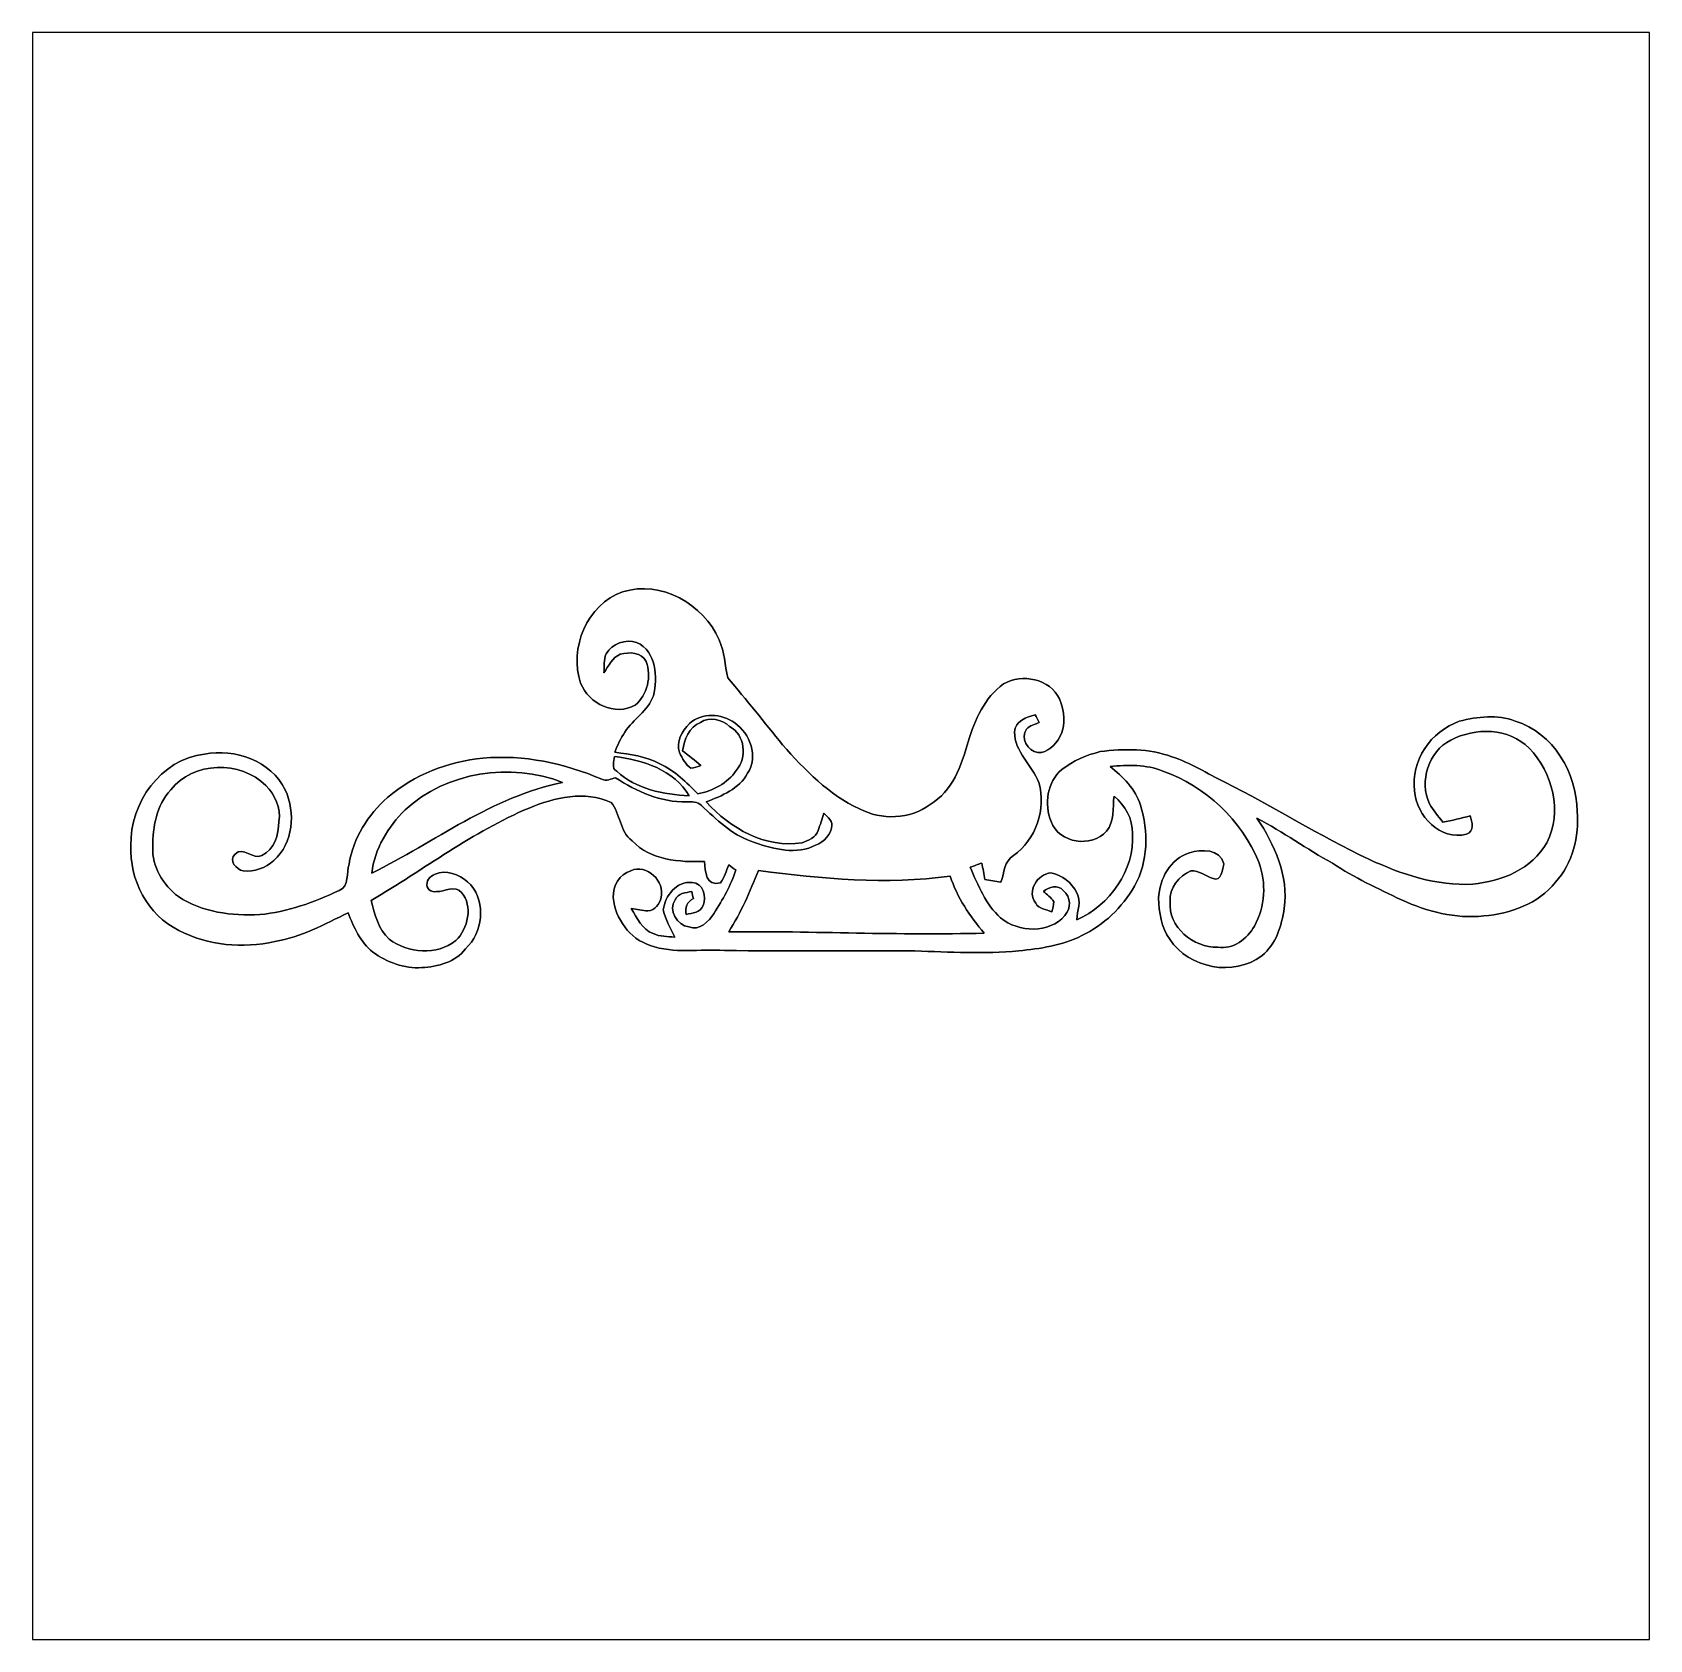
# Model space of a CAD drawing. Header units: centimetres. Extents: x -16.8 to 16.8, y -16.7 to 16.7.
import ezdxf

# ---------------------------------------------------------------- set-up
doc = ezdxf.new("R2010")
doc.units = ezdxf.units.CM
doc.header["$MEASUREMENT"] = 0
doc.layers.add('Layer 1', color=7, linetype='Continuous')

msp = doc.modelspace()

# ---------------------------------------------------------------- linework, layer by layer
at = {"layer": 'Layer 1', "color": 7}
for points, knots in [([(-16.77458, 16.66875), (-16.77458, 16.66875), (16.77458, 16.66875), (16.77458, 16.66875), (16.77458, 16.66875), (16.77458, 16.66875), (16.77458, -16.66875), (16.77458, -16.66875), (16.77458, -16.66875), (16.77458, -16.66875), (-16.77458, -16.66875), (-16.77458, -16.66875), (-16.77458, -16.66875), (-16.77458, -16.66875), (-16.77458, 16.66875), (-16.77458, 16.66875), (-16.77458, 16.66875), (-16.77458, 16.66875), (-16.77458, 16.66875), (-16.77458, 16.66875)], [0, 0, 0, 0, 0.16666667, 0.16666667, 0.16666667, 0.16666667, 0.33333333, 0.33333333, 0.33333333, 0.33333333, 0.5, 0.5, 0.5, 0.5, 0.66666667, 0.66666667, 0.66666667, 0.66666667, 1, 1, 1, 1]), ([(-4.53108, 5.06271), (-5.26627, 4.80836), (-5.64691, 3.88973), (-5.40103, 3.17006), (-5.40103, 3.17006), (-5.23134, 2.74391), (-4.68877, 2.47544), (-4.26826, 2.71604), (-4.26826, 2.71604), (-4.01532, 2.92947), (-3.92818, 3.30764), (-4.03825, 3.61738), (-4.03825, 3.61738), (-4.13209, 3.8167), (-4.39632, 3.82164), (-4.58011, 3.76872), (-4.58011, 3.76872), (-4.75051, 3.7024), (-4.81789, 3.51966), (-4.91949, 3.38279), (-4.91949, 3.38279), (-4.90749, 3.51437), (-4.92619, 3.65619), (-4.87221, 3.77966), (-4.87221, 3.77966), (-4.74663, 3.98709), (-4.47005, 4.09116), (-4.23898, 4.01638), (-4.23898, 4.01638), (-3.82199, 3.82517), (-3.80259, 3.29071), (-3.89255, 2.90583), (-3.89255, 2.90583), (-4.00473, 2.59574), (-4.30601, 2.42182), (-4.48486, 2.15688), (-4.48486, 2.15688), (-4.56636, 2.02424), (-4.64009, 1.88489), (-4.68948, 1.73673), (-4.68948, 1.73673), (-4.37198, 1.69192), (-4.04424, 1.65418), (-3.75708, 1.50001), (-3.75708, 1.50001), (-3.45369, 1.35079), (-3.20322, 1.11725), (-2.97215, 0.87418), (-2.97215, 0.87418), (-2.65818, 0.93133), (-2.35691, 1.09432), (-2.17135, 1.35961), (-2.17135, 1.35961), (-1.93781, 1.62348), (-1.99073, 2.1022), (-2.31281, 2.27224), (-2.31281, 2.27224), (-2.47438, 2.42147), (-2.72486, 2.48109), (-2.91747, 2.3562), (-2.91747, 2.3562), (-3.15172, 2.25672), (-3.25191, 2.00237), (-3.28613, 1.76601), (-3.28613, 1.76601), (-3.15771, 1.66829), (-3.02895, 1.56951), (-2.90971, 1.46015), (-2.90971, 1.46015), (-2.97639, 1.43898), (-3.04236, 1.41111), (-3.11256, 1.40511), (-3.11256, 1.40511), (-3.22404, 1.48414), (-3.29389, 1.61149), (-3.35033, 1.73179), (-3.35033, 1.73179), (-3.43006, 1.95404), (-3.29741, 2.1784), (-3.14254, 2.33116), (-3.14254, 2.33116), (-2.88996, 2.56716), (-2.47297, 2.54564), (-2.20521, 2.34491), (-2.20521, 2.34491), (-1.88701, 2.12831), (-1.70921, 1.64218), (-1.93851, 1.30246), (-1.93851, 1.30246), (-2.1082, 0.97649), (-2.47297, 0.83503), (-2.79435, 0.70661), (-2.79435, 0.70661), (-2.30505, 0.15875), (-1.56457, -0.26035), (-0.80857, -0.14217), (-0.80857, -0.14217), (-0.67663, -0.09666), (-0.52246, -0.02893), (-0.47343, 0.11359), (-0.47343, 0.11359), (-0.43215, 0.23283), (-0.39546, 0.35243), (-0.35384, 0.47131), (-0.35384, 0.47131), (-0.27376, 0.38594), (-0.15311, 0.30727), (-0.19861, 0.16369), (-0.19861, 0.16369), (-0.23848, -0.03528), (-0.41487, -0.15134), (-0.59161, -0.22049), (-0.59161, -0.22049), (-1.00789, -0.39617), (-1.46473, -0.24941), (-1.86761, -0.10971), (-1.86761, -0.10971), (-2.27506, 0.03422), (-2.5841, 0.34678), (-2.89525, 0.63218), (-2.89525, 0.63218), (-2.97356, 0.72461), (-3.0988, 0.70309), (-3.20499, 0.70697), (-3.20499, 0.70697), (-3.73627, 0.69921), (-4.24109, 0.9204), (-4.67678, 1.20826), (-4.67678, 1.20826), (-4.76885, 1.18674), (-4.86692, 1.12748), (-4.96076, 1.17651), (-4.96076, 1.17651), (-5.7337, 1.50848), (-6.58495, 1.69157), (-7.42774, 1.61396), (-7.42774, 1.61396), (-8.14881, 1.54869), (-8.85296, 1.26859), (-9.40611, 0.79904), (-9.40611, 0.79904), (-9.80652, 0.43886), (-10.12331, -0.04339), (-10.20445, -0.58279), (-10.20445, -0.58279), (-10.26689, -0.75988), (-10.19422, -1.04175), (-10.40871, -1.12783), (-10.40871, -1.12783), (-10.92729, -1.37795), (-11.48256, -1.57339), (-12.0583, -1.63019), (-12.0583, -1.63019), (-12.63544, -1.66017), (-13.2528, -1.58397), (-13.74493, -1.25801), (-13.74493, -1.25801), (-14.05714, -1.01706), (-14.30302, -0.63641), (-14.27374, -0.22931), (-14.27374, -0.22931), (-14.28256, 0.18979), (-14.19507, 0.63959), (-13.90509, 0.95885), (-13.90509, 0.95885), (-13.44013, 1.54834), (-12.45588, 1.56633), (-11.93236, 1.05022), (-11.93236, 1.05022), (-11.74291, 0.85407), (-11.61168, 0.57961), (-11.66142, 0.30092), (-11.66142, 0.30092), (-11.66319, 0.03422), (-11.7542, -0.28293), (-12.01173, -0.40781), (-12.01173, -0.40781), (-12.19976, -0.50729), (-12.39943, -0.19332), (-12.56947, -0.37641), (-12.56947, -0.37641), (-12.71729, -0.50765), (-12.5416, -0.69568), (-12.39943, -0.72284), (-12.39943, -0.72284), (-12.16766, -0.74648), (-11.93906, -0.66534), (-11.76761, -0.50906), (-11.76761, -0.50906), (-11.35768, -0.14852), (-11.31323, 0.48295), (-11.52878, 0.9585), (-11.52878, 0.9585), (-11.82617, 1.56069), (-12.56983, 1.82633), (-13.20588, 1.69545), (-13.20588, 1.69545), (-14.11146, 1.59385), (-14.75317, 0.68298), (-14.72953, -0.19438), (-14.72953, -0.19438), (-14.76587, -0.90558), (-14.38451, -1.64077), (-13.73646, -1.95686), (-13.73646, -1.95686), (-13.12898, -2.27824), (-12.41002, -2.33468), (-11.74433, -2.18969), (-11.74433, -2.18969), (-11.2014, -2.09726), (-10.71139, -1.83092), (-10.22244, -1.59138), (-10.22244, -1.59138), (-10.11484, -1.89512), (-9.96562, -2.20098), (-9.71127, -2.40877), (-9.71127, -2.40877), (-9.4174, -2.61338), (-9.06145, -2.75731), (-8.69703, -2.72874), (-8.69703, -2.72874), (-8.3633, -2.71427), (-7.99818, -2.61938), (-7.78757, -2.33751), (-7.78757, -2.33751), (-7.42844, -2.00025), (-7.36071, -1.39806), (-7.67856, -1.01106), (-7.67856, -1.01106), (-7.84684, -0.84067), (-8.09202, -0.71826), (-8.33684, -0.76094), (-8.33684, -0.76094), (-8.4395, -0.79763), (-8.57462, -0.84808), (-8.58732, -0.97402), (-8.58732, -0.97402), (-8.62224, -1.08726), (-8.49207, -1.17793), (-8.38941, -1.15323), (-8.38941, -1.15323), (-8.2229, -1.15535), (-8.00488, -1.01812), (-7.87259, -1.16981), (-7.87259, -1.16981), (-7.62847, -1.45732), (-7.73712, -1.92193), (-7.98971, -2.17029), (-7.98971, -2.17029), (-8.38412, -2.47932), (-8.98349, -2.43875), (-9.37225, -2.1403), (-9.37225, -2.1403), (-9.59944, -1.93534), (-9.67705, -1.62137), (-9.74372, -1.33456), (-9.74372, -1.33456), (-8.65223, -0.69779), (-7.64187, 0.08961), (-6.46959, 0.57961), (-6.46959, 0.57961), (-5.94113, 0.79904), (-5.31495, 0.94686), (-4.77061, 0.69638), (-4.77061, 0.69638), (-4.57271, 0.46531), (-4.59634, 0.09349), (-4.33352, -0.10019), (-4.33352, -0.10019), (-3.94406, -0.50624), (-3.35492, -0.54469), (-2.82857, -0.52881), (-2.82857, -0.52881), (-2.81587, -0.73448), (-2.80353, -1.05551), (-2.49802, -0.97014), (-2.49802, -0.97014), (-2.41547, -0.86078), (-2.38584, -0.72319), (-2.32728, -0.60113), (-2.32728, -0.60113), (-2.28, -0.635), (-2.23273, -0.66957), (-2.18475, -0.70414), (-2.18475, -0.70414), (-2.28318, -1.02588), (-2.45216, -1.3208), (-2.63419, -1.60161), (-2.63419, -1.60161), (-2.74355, -1.77377), (-2.93194, -1.97062), (-3.15842, -1.88666), (-3.15842, -1.88666), (-3.39549, -1.85279), (-3.58846, -1.53811), (-3.44205, -1.32115), (-3.44205, -1.32115), (-3.38279, -1.18921), (-3.21663, -1.1751), (-3.09457, -1.15288), (-3.09457, -1.15288), (-3.08434, -1.20015), (-3.07305, -1.24848), (-3.06211, -1.29646), (-3.06211, -1.29646), (-3.19617, -1.35996), (-3.23709, -1.48978), (-3.21098, -1.62948), (-3.21098, -1.62948), (-3.08716, -1.59597), (-2.90936, -1.58785), (-2.85997, -1.44251), (-2.85997, -1.44251), (-2.78871, -1.26506), (-2.85926, -0.96979), (-3.0861, -0.96591), (-3.0861, -0.96591), (-3.41454, -0.92745), (-3.64984, -1.24037), (-3.68618, -1.53423), (-3.68618, -1.53423), (-3.63855, -1.73355), (-3.53766, -1.91347), (-3.44981, -2.09762), (-3.44981, -2.09762), (-3.6008, -2.08421), (-3.75708, -2.08915), (-3.89714, -2.02494), (-3.89714, -2.02494), (-4.12291, -1.93499), (-4.23968, -1.70533), (-4.3494, -1.50319), (-4.3494, -1.50319), (-4.2351, -1.51871), (-4.12291, -1.55187), (-4.00685, -1.55328), (-4.00685, -1.55328), (-3.86186, -1.54587), (-3.76026, -1.40935), (-3.7338, -1.276), (-3.7338, -1.276), (-3.63961, -0.94192), (-4.03013, -0.57044), (-4.35786, -0.72037), (-4.35786, -0.72037), (-4.60058, -0.78952), (-4.73498, -1.03752), (-4.72546, -1.2767), (-4.72546, -1.2767), (-4.68101, -1.71379), (-4.38856, -2.1336), (-3.95958, -2.26801), (-3.95958, -2.26801), (-3.46216, -2.45145), (-2.93229, -2.33751), (-2.41688, -2.37208), (-2.41688, -2.37208), (-1.09996, -2.39713), (0.21766, -2.36961), (1.53494, -2.38407), (1.53494, -2.38407), (2.25178, -2.40242), (2.97109, -2.45533), (3.68688, -2.3809), (3.68688, -2.3809), (4.13244, -2.33574), (4.58999, -2.27542), (4.99286, -2.06587), (4.99286, -2.06587), (5.45253, -1.84997), (5.83459, -1.48061), (6.08647, -1.04211), (6.08647, -1.04211), (6.37611, -0.53305), (6.38246, 0.09384), (6.21065, 0.6417), (6.21065, 0.6417), (6.10835, 0.97437), (5.84659, 1.22661), (5.58447, 1.44074), (5.58447, 1.44074), (5.9496, 1.4799), (6.32848, 1.48484), (6.67561, 1.34761), (6.67561, 1.34761), (7.56356, 1.0354), (8.31286, 0.33126), (8.66669, -0.54293), (8.66669, -0.54293), (8.82897, -0.96802), (8.7951, -1.47144), (8.57673, -1.87078), (8.57673, -1.87078), (8.42292, -2.12937), (8.13611, -2.36432), (7.81579, -2.3047), (7.81579, -2.3047), (7.30956, -2.31916), (6.78145, -1.88983), (6.82801, -1.35925), (6.82801, -1.35925), (6.80297, -1.07421), (7.00828, -0.83361), (7.25523, -0.72214), (7.25523, -0.72214), (7.42915, -0.71473), (7.56426, -0.82515), (7.71772, -0.8823), (7.71772, -0.8823), (7.88423, -0.95814), (7.92727, -0.67381), (7.94138, -0.57468), (7.94138, -0.57468), (7.86624, -0.26599), (7.47324, -0.2727), (7.22736, -0.34854), (7.22736, -0.34854), (6.82378, -0.47308), (6.61, -0.89006), (6.58812, -1.28693), (6.58812, -1.28693), (6.59871, -1.5815), (6.63751, -1.8983), (6.8199, -2.14101), (6.8199, -2.14101), (7.21572, -2.74708), (8.14917, -2.92735), (8.72772, -2.4832), (8.72772, -2.4832), (9.02652, -2.25037), (9.13941, -1.85949), (9.19445, -1.50107), (9.19445, -1.50107), (9.29358, -0.82691), (8.99125, -0.17815), (8.62824, 0.37006), (8.62824, 0.37006), (9.16622, 0.08573), (9.66294, -0.27234), (10.19669, -0.56586), (10.19669, -0.56586), (10.64754, -0.86289), (11.13755, -1.09044), (11.62367, -1.32327), (11.62367, -1.32327), (12.15637, -1.56774), (12.74727, -1.72332), (13.33712, -1.65629), (13.33712, -1.65629), (13.89133, -1.61255), (14.46495, -1.4037), (14.82196, -0.95885), (14.82196, -0.95885), (15.17756, -0.56303), (15.31691, -0.00953), (15.26963, 0.51294), (15.26963, 0.51294), (15.26046, 1.30986), (14.7768, 2.14418), (13.98693, 2.3816), (13.98693, 2.3816), (13.6144, 2.52624), (13.20306, 2.47721), (12.82629, 2.37913), (12.82629, 2.37913), (12.24209, 2.17629), (11.80853, 1.5621), (11.89919, 0.93451), (11.89919, 0.93451), (11.93765, 0.42051), (12.43118, -0.10936), (12.97764, 0.03951), (12.97764, 0.03951), (13.1445, 0.0949), (13.09052, 0.29139), (13.05242, 0.41628), (13.05242, 0.41628), (12.86192, 0.37394), (12.67566, 0.31538), (12.48269, 0.28681), (12.48269, 0.28681), (12.3892, 0.41275), (12.28619, 0.5334), (12.20541, 0.6671), (12.20541, 0.6671), (11.99339, 1.13418), (12.18318, 1.75436), (12.6492, 1.98755), (12.6492, 1.98755), (13.15579, 2.25425), (13.85641, 2.24755), (14.27409, 1.82069), (14.27409, 1.82069), (14.75846, 1.31798), (14.97647, 0.50059), (14.64134, -0.13935), (14.64134, -0.13935), (14.33442, -0.68615), (13.70224, -0.94227), (13.10428, -0.99766), (13.10428, -0.99766), (12.35075, -1.04563), (11.62403, -0.78705), (10.9474, -0.48295), (10.9474, -0.48295), (9.9254, -0.00035), (8.97467, 0.61666), (7.96149, 1.11584), (7.96149, 1.11584), (7.59742, 1.29646), (7.25064, 1.51624), (6.86223, 1.64324), (6.86223, 1.64324), (6.3881, 1.81786), (5.87057, 1.81328), (5.37598, 1.74978), (5.37598, 1.74978), (5.09235, 1.67922), (4.81401, 1.55998), (4.58399, 1.37795), (4.58399, 1.37795), (4.27249, 1.12818), (4.21181, 0.65581), (4.35963, 0.30057), (4.35963, 0.30057), (4.51803, -0.15522), (5.19783, -0.24871), (5.51004, 0.09807), (5.51004, 0.09807), (5.67584, 0.30163), (5.63351, 0.58526), (5.66349, 0.82691), (5.66349, 0.82691), (5.89456, 0.63782), (6.05049, 0.35631), (6.04908, 0.05221), (6.04908, 0.05221), (6.08894, -0.71191), (5.57883, -1.43651), (4.88915, -1.73602), (4.88915, -1.73602), (4.89797, -1.55152), (4.99745, -1.35184), (4.88915, -1.1811), (4.88915, -1.1811), (4.79601, -0.96591), (4.58152, -0.8061), (4.35328, -0.76659), (4.35328, -0.76659), (4.0707, -0.78458), (3.84881, -1.15147), (4.03825, -1.39453), (4.03825, -1.39453), (4.09716, -1.52329), (4.26685, -1.51659), (4.37233, -1.57515), (4.37233, -1.57515), (4.38926, -1.50424), (4.41219, -1.43475), (4.41713, -1.36208), (4.41713, -1.36208), (4.36139, -1.27459), (4.27179, -1.21744), (4.19735, -1.14829), (4.19735, -1.14829), (4.31377, -1.05481), (4.50885, -0.99483), (4.61363, -1.1363), (4.61363, -1.1363), (4.77555, -1.26083), (4.76956, -1.50178), (4.64644, -1.64853), (4.64644, -1.64853), (4.31835, -2.02741), (3.68194, -2.00519), (3.31152, -1.69721), (3.31152, -1.69721), (2.99932, -1.42028), (2.84409, -1.02306), (2.68041, -0.64982), (2.68041, -0.64982), (2.75908, -0.61877), (2.8388, -0.58984), (2.91924, -0.56268), (2.91924, -0.56268), (2.94499, -0.67522), (2.96369, -0.78916), (2.98415, -0.90276), (2.98415, -0.90276), (3.09562, -0.92357), (3.20216, -0.93557), (3.31682, -0.95462), (3.31682, -0.95462), (3.39302, -0.76729), (3.3782, -0.51717), (3.58069, -0.40781), (3.58069, -0.40781), (4.04072, -0.06914), (4.2605, 0.55492), (4.10527, 1.10772), (4.10527, 1.10772), (3.95958, 1.4665), (3.59869, 1.7466), (3.59939, 2.159), (3.59939, 2.159), (3.60786, 2.38301), (3.85092, 2.46698), (4.03013, 2.51601), (4.03013, 2.51601), (4.05659, 2.46274), (4.08411, 2.40912), (4.11092, 2.3555), (4.11092, 2.3555), (4.03154, 2.30293), (3.90984, 2.30011), (3.84951, 2.21686), (3.84951, 2.21686), (3.70911, 2.04399), (3.87491, 1.7526), (4.08129, 1.73038), (4.08129, 1.73038), (4.28837, 1.7212), (4.44394, 1.89054), (4.54131, 2.05352), (4.54131, 2.05352), (4.67431, 2.29623), (4.63444, 2.59468), (4.53496, 2.84163), (4.53496, 2.84163), (4.33282, 3.26002), (3.76026, 3.37891), (3.37397, 3.15383), (3.37397, 3.15383), (2.97039, 2.87584), (2.78024, 2.40453), (2.63454, 1.95545), (2.63454, 1.95545), (2.50507, 1.46438), (2.30928, 0.92781), (1.84997, 0.65546), (1.84997, 0.65546), (1.43475, 0.34043), (0.83961, 0.32738), (0.38312, 0.56162), (0.38312, 0.56162), (-0.25647, 0.85478), (-0.75071, 1.37513), (-1.21391, 1.89018), (-1.21391, 1.89018), (-1.5875, 2.35832), (-1.9618, 2.82575), (-2.35091, 3.28048), (-2.35091, 3.28048), (-2.41088, 3.54224), (-2.41194, 3.82235), (-2.52871, 4.06894), (-2.52871, 4.06894), (-2.84833, 4.81224), (-3.73309, 5.31742), (-4.53108, 5.06271), (-4.53108, 5.06271), (-4.53108, 5.06271), (-4.53108, 5.06271), (-4.53108, 5.06271)], [0, 0, 0, 0, 0.00598802, 0.00598802, 0.00598802, 0.00598802, 0.01197605, 0.01197605, 0.01197605, 0.01197605, 0.01796407, 0.01796407, 0.01796407, 0.01796407, 0.0239521, 0.0239521, 0.0239521, 0.0239521, 0.02994012, 0.02994012, 0.02994012, 0.02994012, 0.03592814, 0.03592814, 0.03592814, 0.03592814, 0.04191617, 0.04191617, 0.04191617, 0.04191617, 0.04790419, 0.04790419, 0.04790419, 0.04790419, 0.05389222, 0.05389222, 0.05389222, 0.05389222, 0.05988024, 0.05988024, 0.05988024, 0.05988024, 0.06586826, 0.06586826, 0.06586826, 0.06586826, 0.07185629, 0.07185629, 0.07185629, 0.07185629, 0.07784431, 0.07784431, 0.07784431, 0.07784431, 0.08383234, 0.08383234, 0.08383234, 0.08383234, 0.08982036, 0.08982036, 0.08982036, 0.08982036, 0.09580838, 0.09580838, 0.09580838, 0.09580838, 0.10179641, 0.10179641, 0.10179641, 0.10179641, 0.10778443, 0.10778443, 0.10778443, 0.10778443, 0.11377246, 0.11377246, 0.11377246, 0.11377246, 0.11976048, 0.11976048, 0.11976048, 0.11976048, 0.1257485, 0.1257485, 0.1257485, 0.1257485, 0.13173653, 0.13173653, 0.13173653, 0.13173653, 0.13772455, 0.13772455, 0.13772455, 0.13772455, 0.14371257, 0.14371257, 0.14371257, 0.14371257, 0.1497006, 0.1497006, 0.1497006, 0.1497006, 0.15568862, 0.15568862, 0.15568862, 0.15568862, 0.16167665, 0.16167665, 0.16167665, 0.16167665, 0.16766467, 0.16766467, 0.16766467, 0.16766467, 0.17365269, 0.17365269, 0.17365269, 0.17365269, 0.17964072, 0.17964072, 0.17964072, 0.17964072, 0.18562874, 0.18562874, 0.18562874, 0.18562874, 0.19161677, 0.19161677, 0.19161677, 0.19161677, 0.19760479, 0.19760479, 0.19760479, 0.19760479, 0.20359281, 0.20359281, 0.20359281, 0.20359281, 0.20958084, 0.20958084, 0.20958084, 0.20958084, 0.21556886, 0.21556886, 0.21556886, 0.21556886, 0.22155689, 0.22155689, 0.22155689, 0.22155689, 0.22754491, 0.22754491, 0.22754491, 0.22754491, 0.23353293, 0.23353293, 0.23353293, 0.23353293, 0.23952096, 0.23952096, 0.23952096, 0.23952096, 0.24550898, 0.24550898, 0.24550898, 0.24550898, 0.25149701, 0.25149701, 0.25149701, 0.25149701, 0.25748503, 0.25748503, 0.25748503, 0.25748503, 0.26347305, 0.26347305, 0.26347305, 0.26347305, 0.26946108, 0.26946108, 0.26946108, 0.26946108, 0.2754491, 0.2754491, 0.2754491, 0.2754491, 0.28143713, 0.28143713, 0.28143713, 0.28143713, 0.28742515, 0.28742515, 0.28742515, 0.28742515, 0.29341317, 0.29341317, 0.29341317, 0.29341317, 0.2994012, 0.2994012, 0.2994012, 0.2994012, 0.30538922, 0.30538922, 0.30538922, 0.30538922, 0.31137725, 0.31137725, 0.31137725, 0.31137725, 0.31736527, 0.31736527, 0.31736527, 0.31736527, 0.32335329, 0.32335329, 0.32335329, 0.32335329, 0.32934132, 0.32934132, 0.32934132, 0.32934132, 0.33532934, 0.33532934, 0.33532934, 0.33532934, 0.34131737, 0.34131737, 0.34131737, 0.34131737, 0.34730539, 0.34730539, 0.34730539, 0.34730539, 0.35329341, 0.35329341, 0.35329341, 0.35329341, 0.35928144, 0.35928144, 0.35928144, 0.35928144, 0.36526946, 0.36526946, 0.36526946, 0.36526946, 0.37125749, 0.37125749, 0.37125749, 0.37125749, 0.37724551, 0.37724551, 0.37724551, 0.37724551, 0.38323353, 0.38323353, 0.38323353, 0.38323353, 0.38922156, 0.38922156, 0.38922156, 0.38922156, 0.39520958, 0.39520958, 0.39520958, 0.39520958, 0.4011976, 0.4011976, 0.4011976, 0.4011976, 0.40718563, 0.40718563, 0.40718563, 0.40718563, 0.41317365, 0.41317365, 0.41317365, 0.41317365, 0.41916168, 0.41916168, 0.41916168, 0.41916168, 0.4251497, 0.4251497, 0.4251497, 0.4251497, 0.43113772, 0.43113772, 0.43113772, 0.43113772, 0.43712575, 0.43712575, 0.43712575, 0.43712575, 0.44311377, 0.44311377, 0.44311377, 0.44311377, 0.4491018, 0.4491018, 0.4491018, 0.4491018, 0.45508982, 0.45508982, 0.45508982, 0.45508982, 0.46107784, 0.46107784, 0.46107784, 0.46107784, 0.46706587, 0.46706587, 0.46706587, 0.46706587, 0.47305389, 0.47305389, 0.47305389, 0.47305389, 0.47904192, 0.47904192, 0.47904192, 0.47904192, 0.48502994, 0.48502994, 0.48502994, 0.48502994, 0.49101796, 0.49101796, 0.49101796, 0.49101796, 0.49700599, 0.49700599, 0.49700599, 0.49700599, 0.50299401, 0.50299401, 0.50299401, 0.50299401, 0.50898204, 0.50898204, 0.50898204, 0.50898204, 0.51497006, 0.51497006, 0.51497006, 0.51497006, 0.52095808, 0.52095808, 0.52095808, 0.52095808, 0.52694611, 0.52694611, 0.52694611, 0.52694611, 0.53293413, 0.53293413, 0.53293413, 0.53293413, 0.53892216, 0.53892216, 0.53892216, 0.53892216, 0.54491018, 0.54491018, 0.54491018, 0.54491018, 0.5508982, 0.5508982, 0.5508982, 0.5508982, 0.55688623, 0.55688623, 0.55688623, 0.55688623, 0.56287425, 0.56287425, 0.56287425, 0.56287425, 0.56886228, 0.56886228, 0.56886228, 0.56886228, 0.5748503, 0.5748503, 0.5748503, 0.5748503, 0.58083832, 0.58083832, 0.58083832, 0.58083832, 0.58682635, 0.58682635, 0.58682635, 0.58682635, 0.59281437, 0.59281437, 0.59281437, 0.59281437, 0.5988024, 0.5988024, 0.5988024, 0.5988024, 0.60479042, 0.60479042, 0.60479042, 0.60479042, 0.61077844, 0.61077844, 0.61077844, 0.61077844, 0.61676647, 0.61676647, 0.61676647, 0.61676647, 0.62275449, 0.62275449, 0.62275449, 0.62275449, 0.62874251, 0.62874251, 0.62874251, 0.62874251, 0.63473054, 0.63473054, 0.63473054, 0.63473054, 0.64071856, 0.64071856, 0.64071856, 0.64071856, 0.64670659, 0.64670659, 0.64670659, 0.64670659, 0.65269461, 0.65269461, 0.65269461, 0.65269461, 0.65868263, 0.65868263, 0.65868263, 0.65868263, 0.66467066, 0.66467066, 0.66467066, 0.66467066, 0.67065868, 0.67065868, 0.67065868, 0.67065868, 0.67664671, 0.67664671, 0.67664671, 0.67664671, 0.68263473, 0.68263473, 0.68263473, 0.68263473, 0.68862275, 0.68862275, 0.68862275, 0.68862275, 0.69461078, 0.69461078, 0.69461078, 0.69461078, 0.7005988, 0.7005988, 0.7005988, 0.7005988, 0.70658683, 0.70658683, 0.70658683, 0.70658683, 0.71257485, 0.71257485, 0.71257485, 0.71257485, 0.71856287, 0.71856287, 0.71856287, 0.71856287, 0.7245509, 0.7245509, 0.7245509, 0.7245509, 0.73053892, 0.73053892, 0.73053892, 0.73053892, 0.73652695, 0.73652695, 0.73652695, 0.73652695, 0.74251497, 0.74251497, 0.74251497, 0.74251497, 0.74850299, 0.74850299, 0.74850299, 0.74850299, 0.75449102, 0.75449102, 0.75449102, 0.75449102, 0.76047904, 0.76047904, 0.76047904, 0.76047904, 0.76646707, 0.76646707, 0.76646707, 0.76646707, 0.77245509, 0.77245509, 0.77245509, 0.77245509, 0.77844311, 0.77844311, 0.77844311, 0.77844311, 0.78443114, 0.78443114, 0.78443114, 0.78443114, 0.79041916, 0.79041916, 0.79041916, 0.79041916, 0.79640719, 0.79640719, 0.79640719, 0.79640719, 0.80239521, 0.80239521, 0.80239521, 0.80239521, 0.80838323, 0.80838323, 0.80838323, 0.80838323, 0.81437126, 0.81437126, 0.81437126, 0.81437126, 0.82035928, 0.82035928, 0.82035928, 0.82035928, 0.82634731, 0.82634731, 0.82634731, 0.82634731, 0.83233533, 0.83233533, 0.83233533, 0.83233533, 0.83832335, 0.83832335, 0.83832335, 0.83832335, 0.84431138, 0.84431138, 0.84431138, 0.84431138, 0.8502994, 0.8502994, 0.8502994, 0.8502994, 0.85628743, 0.85628743, 0.85628743, 0.85628743, 0.86227545, 0.86227545, 0.86227545, 0.86227545, 0.86826347, 0.86826347, 0.86826347, 0.86826347, 0.8742515, 0.8742515, 0.8742515, 0.8742515, 0.88023952, 0.88023952, 0.88023952, 0.88023952, 0.88622754, 0.88622754, 0.88622754, 0.88622754, 0.89221557, 0.89221557, 0.89221557, 0.89221557, 0.89820359, 0.89820359, 0.89820359, 0.89820359, 0.90419162, 0.90419162, 0.90419162, 0.90419162, 0.91017964, 0.91017964, 0.91017964, 0.91017964, 0.91616766, 0.91616766, 0.91616766, 0.91616766, 0.92215569, 0.92215569, 0.92215569, 0.92215569, 0.92814371, 0.92814371, 0.92814371, 0.92814371, 0.93413174, 0.93413174, 0.93413174, 0.93413174, 0.94011976, 0.94011976, 0.94011976, 0.94011976, 0.94610778, 0.94610778, 0.94610778, 0.94610778, 0.95209581, 0.95209581, 0.95209581, 0.95209581, 0.95808383, 0.95808383, 0.95808383, 0.95808383, 0.96407186, 0.96407186, 0.96407186, 0.96407186, 0.97005988, 0.97005988, 0.97005988, 0.97005988, 0.9760479, 0.9760479, 0.9760479, 0.9760479, 0.98203593, 0.98203593, 0.98203593, 0.98203593, 0.98802395, 0.98802395, 0.98802395, 0.98802395, 1, 1, 1, 1]), ([(-9.0424, 0.54046), (-8.18162, 1.33703), (-6.85729, 1.53), (-5.77533, 1.1116), (-5.77533, 1.1116), (-7.23618, 0.81774), (-8.42398, -0.12206), (-9.73243, -0.76941), (-9.73243, -0.76941), (-9.67811, -0.26599), (-9.39306, 0.18838), (-9.0424, 0.54046)], [0, 0, 0, 0, 0.25, 0.25, 0.25, 0.25, 0.5, 0.5, 0.5, 0.5, 1, 1, 1, 1]), ([(-4.70041, 1.64641), (-4.69829, 1.5434), (-4.77555, 1.4037), (-4.65138, 1.3462), (-4.65138, 1.3462), (-4.24815, 0.96696), (-3.683, 0.86748), (-3.15172, 0.83044), (-3.15172, 0.83044), (-3.46287, 1.37195), (-4.11409, 1.58397), (-4.70041, 1.64641)], [0, 0, 0, 0, 0.25, 0.25, 0.25, 0.25, 0.5, 0.5, 0.5, 0.5, 1, 1, 1, 1]), ([(-1.71133, -0.7172), (-0.39405, -0.88371), (0.94262, -1.01706), (2.26554, -0.83114), (2.26554, -0.83114), (2.40489, -1.27635), (2.673, -1.66299), (2.97286, -2.01471), (2.97286, -2.01471), (1.20544, -2.06622), (-0.56162, -1.9685), (-2.32939, -1.9872), (-2.32939, -1.9872), (-2.07433, -1.58856), (-1.88913, -1.15394), (-1.71133, -0.7172)], [0, 0, 0, 0, 0.2, 0.2, 0.2, 0.2, 0.4, 0.4, 0.4, 0.4, 0.6, 0.6, 0.6, 0.6, 1, 1, 1, 1])]:
    msp.add_open_spline(points, degree=3, knots=knots, dxfattribs=at)
at = {"layer": 'Layer 1', "color": 250}
for points, knots in [([(-4.53108, 5.06271), (-3.73309, 5.31742), (-2.84833, 4.81224), (-2.52871, 4.06894), (-2.52871, 4.06894), (-2.41194, 3.82235), (-2.41088, 3.54224), (-2.35091, 3.28048), (-2.35091, 3.28048), (-1.9618, 2.82575), (-1.5875, 2.35832), (-1.21391, 1.89018), (-1.21391, 1.89018), (-0.75071, 1.37513), (-0.25647, 0.85478), (0.38312, 0.56162), (0.38312, 0.56162), (0.83961, 0.32738), (1.43475, 0.34043), (1.84997, 0.65546), (1.84997, 0.65546), (2.30928, 0.92781), (2.50507, 1.46438), (2.63454, 1.95545), (2.63454, 1.95545), (2.78024, 2.40453), (2.97039, 2.87584), (3.37397, 3.15383), (3.37397, 3.15383), (3.76026, 3.37891), (4.33282, 3.26002), (4.53496, 2.84163), (4.53496, 2.84163), (4.63444, 2.59468), (4.67431, 2.29623), (4.54131, 2.05352), (4.54131, 2.05352), (4.44394, 1.89054), (4.28837, 1.7212), (4.08129, 1.73038), (4.08129, 1.73038), (3.87491, 1.7526), (3.70911, 2.04399), (3.84951, 2.21686), (3.84951, 2.21686), (3.90984, 2.30011), (4.03154, 2.30293), (4.11092, 2.3555), (4.11092, 2.3555), (4.08411, 2.40912), (4.05659, 2.46274), (4.03013, 2.51601), (4.03013, 2.51601), (3.85092, 2.46698), (3.60786, 2.38301), (3.59939, 2.159), (3.59939, 2.159), (3.59869, 1.7466), (3.95958, 1.4665), (4.10527, 1.10772), (4.10527, 1.10772), (4.2605, 0.55492), (4.04072, -0.06914), (3.58069, -0.40781), (3.58069, -0.40781), (3.3782, -0.51717), (3.39302, -0.76729), (3.31682, -0.95462), (3.31682, -0.95462), (3.20216, -0.93557), (3.09562, -0.92357), (2.98415, -0.90276), (2.98415, -0.90276), (2.96369, -0.78916), (2.94499, -0.67522), (2.91924, -0.56268), (2.91924, -0.56268), (2.8388, -0.58984), (2.75908, -0.61877), (2.68041, -0.64982), (2.68041, -0.64982), (2.84409, -1.02306), (2.99932, -1.42028), (3.31152, -1.69721), (3.31152, -1.69721), (3.68194, -2.00519), (4.31835, -2.02741), (4.64644, -1.64853), (4.64644, -1.64853), (4.76956, -1.50178), (4.77555, -1.26083), (4.61363, -1.1363), (4.61363, -1.1363), (4.50885, -0.99483), (4.31377, -1.05481), (4.19735, -1.14829), (4.19735, -1.14829), (4.27179, -1.21744), (4.36139, -1.27459), (4.41713, -1.36208), (4.41713, -1.36208), (4.41219, -1.43475), (4.38926, -1.50424), (4.37233, -1.57515), (4.37233, -1.57515), (4.26685, -1.51659), (4.09716, -1.52329), (4.03825, -1.39453), (4.03825, -1.39453), (3.84881, -1.15147), (4.0707, -0.78458), (4.35328, -0.76659), (4.35328, -0.76659), (4.58152, -0.8061), (4.79601, -0.96591), (4.88915, -1.1811), (4.88915, -1.1811), (4.99745, -1.35184), (4.89797, -1.55152), (4.88915, -1.73602), (4.88915, -1.73602), (5.57883, -1.43651), (6.08894, -0.71191), (6.04908, 0.05221), (6.04908, 0.05221), (6.05049, 0.35631), (5.89456, 0.63782), (5.66349, 0.82691), (5.66349, 0.82691), (5.63351, 0.58526), (5.67584, 0.30163), (5.51004, 0.09807), (5.51004, 0.09807), (5.19783, -0.24871), (4.51803, -0.15522), (4.35963, 0.30057), (4.35963, 0.30057), (4.21181, 0.65581), (4.27249, 1.12818), (4.58399, 1.37795), (4.58399, 1.37795), (4.81401, 1.55998), (5.09235, 1.67922), (5.37598, 1.74978), (5.37598, 1.74978), (5.87057, 1.81328), (6.3881, 1.81786), (6.86223, 1.64324), (6.86223, 1.64324), (7.25064, 1.51624), (7.59742, 1.29646), (7.96149, 1.11584), (7.96149, 1.11584), (8.97467, 0.61666), (9.9254, -0.00035), (10.9474, -0.48295), (10.9474, -0.48295), (11.62403, -0.78705), (12.35075, -1.04563), (13.10428, -0.99766), (13.10428, -0.99766), (13.70224, -0.94227), (14.33442, -0.68615), (14.64134, -0.13935), (14.64134, -0.13935), (14.97647, 0.50059), (14.75846, 1.31798), (14.27409, 1.82069), (14.27409, 1.82069), (13.85641, 2.24755), (13.15579, 2.25425), (12.6492, 1.98755), (12.6492, 1.98755), (12.18318, 1.75436), (11.99339, 1.13418), (12.20541, 0.6671), (12.20541, 0.6671), (12.28619, 0.5334), (12.3892, 0.41275), (12.48269, 0.28681), (12.48269, 0.28681), (12.67566, 0.31538), (12.86192, 0.37394), (13.05242, 0.41628), (13.05242, 0.41628), (13.09052, 0.29139), (13.1445, 0.0949), (12.97764, 0.03951), (12.97764, 0.03951), (12.43118, -0.10936), (11.93765, 0.42051), (11.89919, 0.93451), (11.89919, 0.93451), (11.80853, 1.5621), (12.24209, 2.17629), (12.82629, 2.37913), (12.82629, 2.37913), (13.20306, 2.47721), (13.6144, 2.52624), (13.98693, 2.3816), (13.98693, 2.3816), (14.7768, 2.14418), (15.26046, 1.30986), (15.26963, 0.51294), (15.26963, 0.51294), (15.31691, -0.00953), (15.17756, -0.56303), (14.82196, -0.95885), (14.82196, -0.95885), (14.46495, -1.4037), (13.89133, -1.61255), (13.33712, -1.65629), (13.33712, -1.65629), (12.74727, -1.72332), (12.15637, -1.56774), (11.62367, -1.32327), (11.62367, -1.32327), (11.13755, -1.09044), (10.64754, -0.86289), (10.19669, -0.56586), (10.19669, -0.56586), (9.66294, -0.27234), (9.16622, 0.08573), (8.62824, 0.37006), (8.62824, 0.37006), (8.99125, -0.17815), (9.29358, -0.82691), (9.19445, -1.50107), (9.19445, -1.50107), (9.13941, -1.85949), (9.02652, -2.25037), (8.72772, -2.4832), (8.72772, -2.4832), (8.14917, -2.92735), (7.21572, -2.74708), (6.8199, -2.14101), (6.8199, -2.14101), (6.63751, -1.8983), (6.59871, -1.5815), (6.58812, -1.28693), (6.58812, -1.28693), (6.61, -0.89006), (6.82378, -0.47308), (7.22736, -0.34854), (7.22736, -0.34854), (7.47324, -0.2727), (7.86624, -0.26599), (7.94138, -0.57468), (7.94138, -0.57468), (7.92727, -0.67381), (7.88423, -0.95814), (7.71772, -0.8823), (7.71772, -0.8823), (7.56426, -0.82515), (7.42915, -0.71473), (7.25523, -0.72214), (7.25523, -0.72214), (7.00828, -0.83361), (6.80297, -1.07421), (6.82801, -1.35925), (6.82801, -1.35925), (6.78145, -1.88983), (7.30956, -2.31916), (7.81579, -2.3047), (7.81579, -2.3047), (8.13611, -2.36432), (8.42292, -2.12937), (8.57673, -1.87078), (8.57673, -1.87078), (8.7951, -1.47144), (8.82897, -0.96802), (8.66669, -0.54293), (8.66669, -0.54293), (8.31286, 0.33126), (7.56356, 1.0354), (6.67561, 1.34761), (6.67561, 1.34761), (6.32848, 1.48484), (5.9496, 1.4799), (5.58447, 1.44074), (5.58447, 1.44074), (5.84659, 1.22661), (6.10835, 0.97437), (6.21065, 0.6417), (6.21065, 0.6417), (6.38246, 0.09384), (6.37611, -0.53305), (6.08647, -1.04211), (6.08647, -1.04211), (5.83459, -1.48061), (5.45253, -1.84997), (4.99286, -2.06587), (4.99286, -2.06587), (4.58999, -2.27542), (4.13244, -2.33574), (3.68688, -2.3809), (3.68688, -2.3809), (2.97109, -2.45533), (2.25178, -2.40242), (1.53494, -2.38407), (1.53494, -2.38407), (0.21766, -2.36961), (-1.09996, -2.39713), (-2.41688, -2.37208), (-2.41688, -2.37208), (-2.93229, -2.33751), (-3.46216, -2.45145), (-3.95958, -2.26801), (-3.95958, -2.26801), (-4.38856, -2.1336), (-4.68101, -1.71379), (-4.72546, -1.2767), (-4.72546, -1.2767), (-4.73498, -1.03752), (-4.60058, -0.78952), (-4.35786, -0.72037), (-4.35786, -0.72037), (-4.03013, -0.57044), (-3.63961, -0.94192), (-3.7338, -1.276), (-3.7338, -1.276), (-3.76026, -1.40935), (-3.86186, -1.54587), (-4.00685, -1.55328), (-4.00685, -1.55328), (-4.12291, -1.55187), (-4.2351, -1.51871), (-4.3494, -1.50319), (-4.3494, -1.50319), (-4.23968, -1.70533), (-4.12291, -1.93499), (-3.89714, -2.02494), (-3.89714, -2.02494), (-3.75708, -2.08915), (-3.6008, -2.08421), (-3.44981, -2.09762), (-3.44981, -2.09762), (-3.53766, -1.91347), (-3.63855, -1.73355), (-3.68618, -1.53423), (-3.68618, -1.53423), (-3.64984, -1.24037), (-3.41454, -0.92745), (-3.0861, -0.96591), (-3.0861, -0.96591), (-2.85926, -0.96979), (-2.78871, -1.26506), (-2.85997, -1.44251), (-2.85997, -1.44251), (-2.90936, -1.58785), (-3.08716, -1.59597), (-3.21098, -1.62948), (-3.21098, -1.62948), (-3.23709, -1.48978), (-3.19617, -1.35996), (-3.06211, -1.29646), (-3.06211, -1.29646), (-3.07305, -1.24848), (-3.08434, -1.20015), (-3.09457, -1.15288), (-3.09457, -1.15288), (-3.21663, -1.1751), (-3.38279, -1.18921), (-3.44205, -1.32115), (-3.44205, -1.32115), (-3.58846, -1.53811), (-3.39549, -1.85279), (-3.15842, -1.88666), (-3.15842, -1.88666), (-2.93194, -1.97062), (-2.74355, -1.77377), (-2.63419, -1.60161), (-2.63419, -1.60161), (-2.45216, -1.3208), (-2.28318, -1.02588), (-2.18475, -0.70414), (-2.18475, -0.70414), (-2.23273, -0.66957), (-2.28, -0.635), (-2.32728, -0.60113), (-2.32728, -0.60113), (-2.38584, -0.72319), (-2.41547, -0.86078), (-2.49802, -0.97014), (-2.49802, -0.97014), (-2.80353, -1.05551), (-2.81587, -0.73448), (-2.82857, -0.52881), (-2.82857, -0.52881), (-3.35492, -0.54469), (-3.94406, -0.50624), (-4.33352, -0.10019), (-4.33352, -0.10019), (-4.59634, 0.09349), (-4.57271, 0.46531), (-4.77061, 0.69638), (-4.77061, 0.69638), (-5.31495, 0.94686), (-5.94113, 0.79904), (-6.46959, 0.57961), (-6.46959, 0.57961), (-7.64187, 0.08961), (-8.65223, -0.69779), (-9.74372, -1.33456), (-9.74372, -1.33456), (-9.67705, -1.62137), (-9.59944, -1.93534), (-9.37225, -2.1403), (-9.37225, -2.1403), (-8.98349, -2.43875), (-8.38412, -2.47932), (-7.98971, -2.17029), (-7.98971, -2.17029), (-7.73712, -1.92193), (-7.62847, -1.45732), (-7.87259, -1.16981), (-7.87259, -1.16981), (-8.00488, -1.01812), (-8.2229, -1.15535), (-8.38941, -1.15323), (-8.38941, -1.15323), (-8.49207, -1.17793), (-8.62224, -1.08726), (-8.58732, -0.97402), (-8.58732, -0.97402), (-8.57462, -0.84808), (-8.4395, -0.79763), (-8.33684, -0.76094), (-8.33684, -0.76094), (-8.09202, -0.71826), (-7.84684, -0.84067), (-7.67856, -1.01106), (-7.67856, -1.01106), (-7.36071, -1.39806), (-7.42844, -2.00025), (-7.78757, -2.33751), (-7.78757, -2.33751), (-7.99818, -2.61938), (-8.3633, -2.71427), (-8.69703, -2.72874), (-8.69703, -2.72874), (-9.06145, -2.75731), (-9.4174, -2.61338), (-9.71127, -2.40877), (-9.71127, -2.40877), (-9.96562, -2.20098), (-10.11484, -1.89512), (-10.22244, -1.59138), (-10.22244, -1.59138), (-10.71139, -1.83092), (-11.2014, -2.09726), (-11.74433, -2.18969), (-11.74433, -2.18969), (-12.41002, -2.33468), (-13.12898, -2.27824), (-13.73646, -1.95686), (-13.73646, -1.95686), (-14.38451, -1.64077), (-14.76587, -0.90558), (-14.72953, -0.19438), (-14.72953, -0.19438), (-14.75317, 0.68298), (-14.11146, 1.59385), (-13.20588, 1.69545), (-13.20588, 1.69545), (-12.56983, 1.82633), (-11.82617, 1.56069), (-11.52878, 0.9585), (-11.52878, 0.9585), (-11.31323, 0.48295), (-11.35768, -0.14852), (-11.76761, -0.50906), (-11.76761, -0.50906), (-11.93906, -0.66534), (-12.16766, -0.74648), (-12.39943, -0.72284), (-12.39943, -0.72284), (-12.5416, -0.69568), (-12.71729, -0.50765), (-12.56947, -0.37641), (-12.56947, -0.37641), (-12.39943, -0.19332), (-12.19976, -0.50729), (-12.01173, -0.40781), (-12.01173, -0.40781), (-11.7542, -0.28293), (-11.66319, 0.03422), (-11.66142, 0.30092), (-11.66142, 0.30092), (-11.61168, 0.57961), (-11.74291, 0.85407), (-11.93236, 1.05022), (-11.93236, 1.05022), (-12.45588, 1.56633), (-13.44013, 1.54834), (-13.90509, 0.95885), (-13.90509, 0.95885), (-14.19507, 0.63959), (-14.28256, 0.18979), (-14.27374, -0.22931), (-14.27374, -0.22931), (-14.30302, -0.63641), (-14.05714, -1.01706), (-13.74493, -1.25801), (-13.74493, -1.25801), (-13.2528, -1.58397), (-12.63544, -1.66017), (-12.0583, -1.63019), (-12.0583, -1.63019), (-11.48256, -1.57339), (-10.92729, -1.37795), (-10.40871, -1.12783), (-10.40871, -1.12783), (-10.19422, -1.04175), (-10.26689, -0.75988), (-10.20445, -0.58279), (-10.20445, -0.58279), (-10.12331, -0.04339), (-9.80652, 0.43886), (-9.40611, 0.79904), (-9.40611, 0.79904), (-8.85296, 1.26859), (-8.14881, 1.54869), (-7.42774, 1.61396), (-7.42774, 1.61396), (-6.58495, 1.69157), (-5.7337, 1.50848), (-4.96076, 1.17651), (-4.96076, 1.17651), (-4.86692, 1.12748), (-4.76885, 1.18674), (-4.67678, 1.20826), (-4.67678, 1.20826), (-4.24109, 0.9204), (-3.73627, 0.69921), (-3.20499, 0.70697), (-3.20499, 0.70697), (-3.0988, 0.70309), (-2.97356, 0.72461), (-2.89525, 0.63218), (-2.89525, 0.63218), (-2.5841, 0.34678), (-2.27506, 0.03422), (-1.86761, -0.10971), (-1.86761, -0.10971), (-1.46473, -0.24941), (-1.00789, -0.39617), (-0.59161, -0.22049), (-0.59161, -0.22049), (-0.41487, -0.15134), (-0.23848, -0.03528), (-0.19861, 0.16369), (-0.19861, 0.16369), (-0.15311, 0.30727), (-0.27376, 0.38594), (-0.35384, 0.47131), (-0.35384, 0.47131), (-0.39546, 0.35243), (-0.43215, 0.23283), (-0.47343, 0.11359), (-0.47343, 0.11359), (-0.52246, -0.02893), (-0.67663, -0.09666), (-0.80857, -0.14217), (-0.80857, -0.14217), (-1.56457, -0.26035), (-2.30505, 0.15875), (-2.79435, 0.70661), (-2.79435, 0.70661), (-2.47297, 0.83503), (-2.1082, 0.97649), (-1.93851, 1.30246), (-1.93851, 1.30246), (-1.70921, 1.64218), (-1.88701, 2.12831), (-2.20521, 2.34491), (-2.20521, 2.34491), (-2.47297, 2.54564), (-2.88996, 2.56716), (-3.14254, 2.33116), (-3.14254, 2.33116), (-3.29741, 2.1784), (-3.43006, 1.95404), (-3.35033, 1.73179), (-3.35033, 1.73179), (-3.29389, 1.61149), (-3.22404, 1.48414), (-3.11256, 1.40511), (-3.11256, 1.40511), (-3.04236, 1.41111), (-2.97639, 1.43898), (-2.90971, 1.46015), (-2.90971, 1.46015), (-3.02895, 1.56951), (-3.15771, 1.66829), (-3.28613, 1.76601), (-3.28613, 1.76601), (-3.25191, 2.00237), (-3.15172, 2.25672), (-2.91747, 2.3562), (-2.91747, 2.3562), (-2.72486, 2.48109), (-2.47438, 2.42147), (-2.31281, 2.27224), (-2.31281, 2.27224), (-1.99073, 2.1022), (-1.93781, 1.62348), (-2.17135, 1.35961), (-2.17135, 1.35961), (-2.35691, 1.09432), (-2.65818, 0.93133), (-2.97215, 0.87418), (-2.97215, 0.87418), (-3.20322, 1.11725), (-3.45369, 1.35079), (-3.75708, 1.50001), (-3.75708, 1.50001), (-4.04424, 1.65418), (-4.37198, 1.69192), (-4.68948, 1.73673), (-4.68948, 1.73673), (-4.64009, 1.88489), (-4.56636, 2.02424), (-4.48486, 2.15688), (-4.48486, 2.15688), (-4.30601, 2.42182), (-4.00473, 2.59574), (-3.89255, 2.90583), (-3.89255, 2.90583), (-3.80259, 3.29071), (-3.82199, 3.82517), (-4.23898, 4.01638), (-4.23898, 4.01638), (-4.47005, 4.09116), (-4.74663, 3.98709), (-4.87221, 3.77966), (-4.87221, 3.77966), (-4.92619, 3.65619), (-4.90749, 3.51437), (-4.91949, 3.38279), (-4.91949, 3.38279), (-4.81789, 3.51966), (-4.75051, 3.7024), (-4.58011, 3.76872), (-4.58011, 3.76872), (-4.39632, 3.82164), (-4.13209, 3.8167), (-4.03825, 3.61738), (-4.03825, 3.61738), (-3.92818, 3.30764), (-4.01532, 2.92947), (-4.26826, 2.71604), (-4.26826, 2.71604), (-4.68877, 2.47544), (-5.23134, 2.74391), (-5.40103, 3.17006), (-5.40103, 3.17006), (-5.64691, 3.88973), (-5.26627, 4.80836), (-4.53108, 5.06271), (-4.53108, 5.06271), (-4.53108, 5.06271), (-4.53108, 5.06271), (-4.53108, 5.06271)], [0, 0, 0, 0, 0.00598802, 0.00598802, 0.00598802, 0.00598802, 0.01197605, 0.01197605, 0.01197605, 0.01197605, 0.01796407, 0.01796407, 0.01796407, 0.01796407, 0.0239521, 0.0239521, 0.0239521, 0.0239521, 0.02994012, 0.02994012, 0.02994012, 0.02994012, 0.03592814, 0.03592814, 0.03592814, 0.03592814, 0.04191617, 0.04191617, 0.04191617, 0.04191617, 0.04790419, 0.04790419, 0.04790419, 0.04790419, 0.05389222, 0.05389222, 0.05389222, 0.05389222, 0.05988024, 0.05988024, 0.05988024, 0.05988024, 0.06586826, 0.06586826, 0.06586826, 0.06586826, 0.07185629, 0.07185629, 0.07185629, 0.07185629, 0.07784431, 0.07784431, 0.07784431, 0.07784431, 0.08383234, 0.08383234, 0.08383234, 0.08383234, 0.08982036, 0.08982036, 0.08982036, 0.08982036, 0.09580838, 0.09580838, 0.09580838, 0.09580838, 0.10179641, 0.10179641, 0.10179641, 0.10179641, 0.10778443, 0.10778443, 0.10778443, 0.10778443, 0.11377246, 0.11377246, 0.11377246, 0.11377246, 0.11976048, 0.11976048, 0.11976048, 0.11976048, 0.1257485, 0.1257485, 0.1257485, 0.1257485, 0.13173653, 0.13173653, 0.13173653, 0.13173653, 0.13772455, 0.13772455, 0.13772455, 0.13772455, 0.14371257, 0.14371257, 0.14371257, 0.14371257, 0.1497006, 0.1497006, 0.1497006, 0.1497006, 0.15568862, 0.15568862, 0.15568862, 0.15568862, 0.16167665, 0.16167665, 0.16167665, 0.16167665, 0.16766467, 0.16766467, 0.16766467, 0.16766467, 0.17365269, 0.17365269, 0.17365269, 0.17365269, 0.17964072, 0.17964072, 0.17964072, 0.17964072, 0.18562874, 0.18562874, 0.18562874, 0.18562874, 0.19161677, 0.19161677, 0.19161677, 0.19161677, 0.19760479, 0.19760479, 0.19760479, 0.19760479, 0.20359281, 0.20359281, 0.20359281, 0.20359281, 0.20958084, 0.20958084, 0.20958084, 0.20958084, 0.21556886, 0.21556886, 0.21556886, 0.21556886, 0.22155689, 0.22155689, 0.22155689, 0.22155689, 0.22754491, 0.22754491, 0.22754491, 0.22754491, 0.23353293, 0.23353293, 0.23353293, 0.23353293, 0.23952096, 0.23952096, 0.23952096, 0.23952096, 0.24550898, 0.24550898, 0.24550898, 0.24550898, 0.25149701, 0.25149701, 0.25149701, 0.25149701, 0.25748503, 0.25748503, 0.25748503, 0.25748503, 0.26347305, 0.26347305, 0.26347305, 0.26347305, 0.26946108, 0.26946108, 0.26946108, 0.26946108, 0.2754491, 0.2754491, 0.2754491, 0.2754491, 0.28143713, 0.28143713, 0.28143713, 0.28143713, 0.28742515, 0.28742515, 0.28742515, 0.28742515, 0.29341317, 0.29341317, 0.29341317, 0.29341317, 0.2994012, 0.2994012, 0.2994012, 0.2994012, 0.30538922, 0.30538922, 0.30538922, 0.30538922, 0.31137725, 0.31137725, 0.31137725, 0.31137725, 0.31736527, 0.31736527, 0.31736527, 0.31736527, 0.32335329, 0.32335329, 0.32335329, 0.32335329, 0.32934132, 0.32934132, 0.32934132, 0.32934132, 0.33532934, 0.33532934, 0.33532934, 0.33532934, 0.34131737, 0.34131737, 0.34131737, 0.34131737, 0.34730539, 0.34730539, 0.34730539, 0.34730539, 0.35329341, 0.35329341, 0.35329341, 0.35329341, 0.35928144, 0.35928144, 0.35928144, 0.35928144, 0.36526946, 0.36526946, 0.36526946, 0.36526946, 0.37125749, 0.37125749, 0.37125749, 0.37125749, 0.37724551, 0.37724551, 0.37724551, 0.37724551, 0.38323353, 0.38323353, 0.38323353, 0.38323353, 0.38922156, 0.38922156, 0.38922156, 0.38922156, 0.39520958, 0.39520958, 0.39520958, 0.39520958, 0.4011976, 0.4011976, 0.4011976, 0.4011976, 0.40718563, 0.40718563, 0.40718563, 0.40718563, 0.41317365, 0.41317365, 0.41317365, 0.41317365, 0.41916168, 0.41916168, 0.41916168, 0.41916168, 0.4251497, 0.4251497, 0.4251497, 0.4251497, 0.43113772, 0.43113772, 0.43113772, 0.43113772, 0.43712575, 0.43712575, 0.43712575, 0.43712575, 0.44311377, 0.44311377, 0.44311377, 0.44311377, 0.4491018, 0.4491018, 0.4491018, 0.4491018, 0.45508982, 0.45508982, 0.45508982, 0.45508982, 0.46107784, 0.46107784, 0.46107784, 0.46107784, 0.46706587, 0.46706587, 0.46706587, 0.46706587, 0.47305389, 0.47305389, 0.47305389, 0.47305389, 0.47904192, 0.47904192, 0.47904192, 0.47904192, 0.48502994, 0.48502994, 0.48502994, 0.48502994, 0.49101796, 0.49101796, 0.49101796, 0.49101796, 0.49700599, 0.49700599, 0.49700599, 0.49700599, 0.50299401, 0.50299401, 0.50299401, 0.50299401, 0.50898204, 0.50898204, 0.50898204, 0.50898204, 0.51497006, 0.51497006, 0.51497006, 0.51497006, 0.52095808, 0.52095808, 0.52095808, 0.52095808, 0.52694611, 0.52694611, 0.52694611, 0.52694611, 0.53293413, 0.53293413, 0.53293413, 0.53293413, 0.53892216, 0.53892216, 0.53892216, 0.53892216, 0.54491018, 0.54491018, 0.54491018, 0.54491018, 0.5508982, 0.5508982, 0.5508982, 0.5508982, 0.55688623, 0.55688623, 0.55688623, 0.55688623, 0.56287425, 0.56287425, 0.56287425, 0.56287425, 0.56886228, 0.56886228, 0.56886228, 0.56886228, 0.5748503, 0.5748503, 0.5748503, 0.5748503, 0.58083832, 0.58083832, 0.58083832, 0.58083832, 0.58682635, 0.58682635, 0.58682635, 0.58682635, 0.59281437, 0.59281437, 0.59281437, 0.59281437, 0.5988024, 0.5988024, 0.5988024, 0.5988024, 0.60479042, 0.60479042, 0.60479042, 0.60479042, 0.61077844, 0.61077844, 0.61077844, 0.61077844, 0.61676647, 0.61676647, 0.61676647, 0.61676647, 0.62275449, 0.62275449, 0.62275449, 0.62275449, 0.62874251, 0.62874251, 0.62874251, 0.62874251, 0.63473054, 0.63473054, 0.63473054, 0.63473054, 0.64071856, 0.64071856, 0.64071856, 0.64071856, 0.64670659, 0.64670659, 0.64670659, 0.64670659, 0.65269461, 0.65269461, 0.65269461, 0.65269461, 0.65868263, 0.65868263, 0.65868263, 0.65868263, 0.66467066, 0.66467066, 0.66467066, 0.66467066, 0.67065868, 0.67065868, 0.67065868, 0.67065868, 0.67664671, 0.67664671, 0.67664671, 0.67664671, 0.68263473, 0.68263473, 0.68263473, 0.68263473, 0.68862275, 0.68862275, 0.68862275, 0.68862275, 0.69461078, 0.69461078, 0.69461078, 0.69461078, 0.7005988, 0.7005988, 0.7005988, 0.7005988, 0.70658683, 0.70658683, 0.70658683, 0.70658683, 0.71257485, 0.71257485, 0.71257485, 0.71257485, 0.71856287, 0.71856287, 0.71856287, 0.71856287, 0.7245509, 0.7245509, 0.7245509, 0.7245509, 0.73053892, 0.73053892, 0.73053892, 0.73053892, 0.73652695, 0.73652695, 0.73652695, 0.73652695, 0.74251497, 0.74251497, 0.74251497, 0.74251497, 0.74850299, 0.74850299, 0.74850299, 0.74850299, 0.75449102, 0.75449102, 0.75449102, 0.75449102, 0.76047904, 0.76047904, 0.76047904, 0.76047904, 0.76646707, 0.76646707, 0.76646707, 0.76646707, 0.77245509, 0.77245509, 0.77245509, 0.77245509, 0.77844311, 0.77844311, 0.77844311, 0.77844311, 0.78443114, 0.78443114, 0.78443114, 0.78443114, 0.79041916, 0.79041916, 0.79041916, 0.79041916, 0.79640719, 0.79640719, 0.79640719, 0.79640719, 0.80239521, 0.80239521, 0.80239521, 0.80239521, 0.80838323, 0.80838323, 0.80838323, 0.80838323, 0.81437126, 0.81437126, 0.81437126, 0.81437126, 0.82035928, 0.82035928, 0.82035928, 0.82035928, 0.82634731, 0.82634731, 0.82634731, 0.82634731, 0.83233533, 0.83233533, 0.83233533, 0.83233533, 0.83832335, 0.83832335, 0.83832335, 0.83832335, 0.84431138, 0.84431138, 0.84431138, 0.84431138, 0.8502994, 0.8502994, 0.8502994, 0.8502994, 0.85628743, 0.85628743, 0.85628743, 0.85628743, 0.86227545, 0.86227545, 0.86227545, 0.86227545, 0.86826347, 0.86826347, 0.86826347, 0.86826347, 0.8742515, 0.8742515, 0.8742515, 0.8742515, 0.88023952, 0.88023952, 0.88023952, 0.88023952, 0.88622754, 0.88622754, 0.88622754, 0.88622754, 0.89221557, 0.89221557, 0.89221557, 0.89221557, 0.89820359, 0.89820359, 0.89820359, 0.89820359, 0.90419162, 0.90419162, 0.90419162, 0.90419162, 0.91017964, 0.91017964, 0.91017964, 0.91017964, 0.91616766, 0.91616766, 0.91616766, 0.91616766, 0.92215569, 0.92215569, 0.92215569, 0.92215569, 0.92814371, 0.92814371, 0.92814371, 0.92814371, 0.93413174, 0.93413174, 0.93413174, 0.93413174, 0.94011976, 0.94011976, 0.94011976, 0.94011976, 0.94610778, 0.94610778, 0.94610778, 0.94610778, 0.95209581, 0.95209581, 0.95209581, 0.95209581, 0.95808383, 0.95808383, 0.95808383, 0.95808383, 0.96407186, 0.96407186, 0.96407186, 0.96407186, 0.97005988, 0.97005988, 0.97005988, 0.97005988, 0.9760479, 0.9760479, 0.9760479, 0.9760479, 0.98203593, 0.98203593, 0.98203593, 0.98203593, 0.98802395, 0.98802395, 0.98802395, 0.98802395, 1, 1, 1, 1]), ([(-9.0424, 0.54046), (-9.39306, 0.18838), (-9.67811, -0.26599), (-9.73243, -0.76941), (-9.73243, -0.76941), (-8.42398, -0.12206), (-7.23618, 0.81774), (-5.77533, 1.1116), (-5.77533, 1.1116), (-6.85729, 1.53), (-8.18162, 1.33703), (-9.0424, 0.54046), (-9.0424, 0.54046), (-9.0424, 0.54046), (-9.0424, 0.54046), (-9.0424, 0.54046)], [0, 0, 0, 0, 0.2, 0.2, 0.2, 0.2, 0.4, 0.4, 0.4, 0.4, 0.6, 0.6, 0.6, 0.6, 1, 1, 1, 1]), ([(-4.70041, 1.64641), (-4.11409, 1.58397), (-3.46287, 1.37195), (-3.15172, 0.83044), (-3.15172, 0.83044), (-3.683, 0.86748), (-4.24815, 0.96696), (-4.65138, 1.3462), (-4.65138, 1.3462), (-4.77555, 1.4037), (-4.69829, 1.5434), (-4.70041, 1.64641)], [0, 0, 0, 0, 0.25, 0.25, 0.25, 0.25, 0.5, 0.5, 0.5, 0.5, 1, 1, 1, 1]), ([(-1.71133, -0.7172), (-1.88913, -1.15394), (-2.07433, -1.58856), (-2.32939, -1.9872), (-2.32939, -1.9872), (-0.56162, -1.9685), (1.20544, -2.06622), (2.97286, -2.01471), (2.97286, -2.01471), (2.673, -1.66299), (2.40489, -1.27635), (2.26554, -0.83114), (2.26554, -0.83114), (0.94262, -1.01706), (-0.39405, -0.88371), (-1.71133, -0.7172)], [0, 0, 0, 0, 0.2, 0.2, 0.2, 0.2, 0.4, 0.4, 0.4, 0.4, 0.6, 0.6, 0.6, 0.6, 1, 1, 1, 1])]:
    msp.add_open_spline(points, degree=3, knots=knots, dxfattribs=at)

doc.saveas('drawing.dxf')
